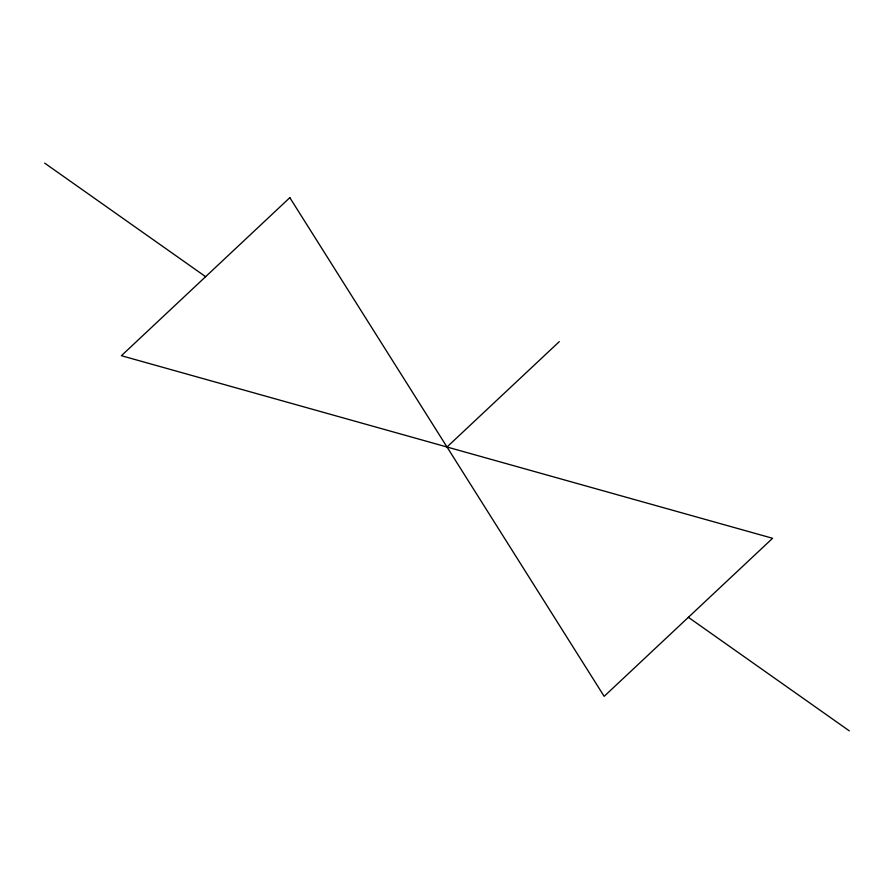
<?xml version="1.0" encoding="UTF-8"?>
<svg xmlns="http://www.w3.org/2000/svg" width="894" height="894" viewBox="0 0 894 894"><rect width="100%" height="100%" fill="white"/><g stroke="black" fill="none" stroke-linecap="round" stroke-linejoin="round"><path stroke-width="1.34" d="M447 447L559.286 341.642M44.7 163.144L205.62 276.682M688.38 617.318L849.3 730.856M289.835 197.663L121.405 355.711L772.595 538.289L604.165 696.337L289.835 197.663"/></g></svg>
